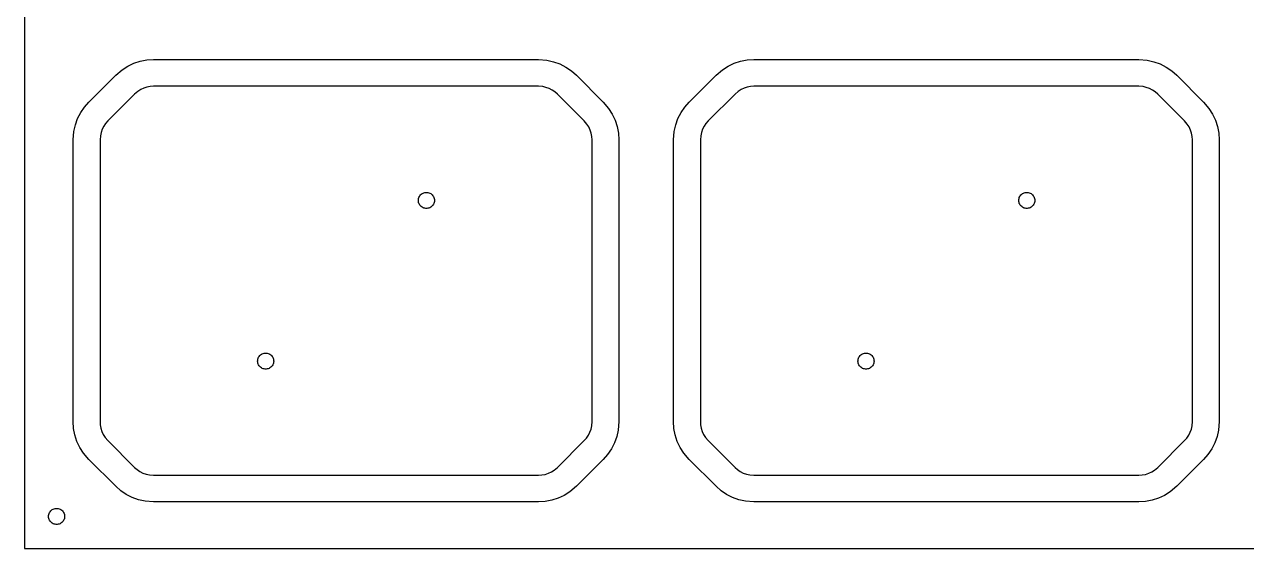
# Model space of a CAD drawing. Header units: metres. Extents: x -60 to 508, y -50 to 234.
# Drawn here: x -60 to 168, y -50 to 47.9 of the extents above; entities that cross this region are included whole.
import ezdxf

# ---------------------------------------------------------------- set-up
doc = ezdxf.new("R2010")
doc.units = ezdxf.units.M

msp = doc.modelspace()

# ---------------------------------------------------------------- linework, layer by layer
for p, q in [((-60, 234), (-60, -50)), ((-38.3883, 40.9876), (-37.1547, 41.2229)), ((-37.1547, 41.2229), (-35.9014, 41.3018)), ((-35.9014, 41.3018), (35.9014, 41.3018)), ((35.9014, 41.3018), (37.4657, 41.1786)), ((37.4657, 41.1786), (38.6913, 40.9047)), ((73.6117, 40.9876), (74.8453, 41.2229)), ((74.8453, 41.2229), (76.0986, 41.3018)), ((76.0986, 41.3018), (147.901, 41.3018)), ((147.901, 41.3018), (149.466, 41.1786)), ((149.466, 41.1786), (150.691, 40.9047)), ((-42.9724, 38.3728), (-41.7792, 39.3919)), ((-41.7792, 39.3919), (-40.7189, 40.0648)), ((-40.7189, 40.0648), (-39.5826, 40.5995)), ((-39.5826, 40.5995), (-38.3883, 40.9876)), ((38.6913, 40.9047), (39.8728, 40.4793)), ((39.8728, 40.4793), (40.9918, 39.9092)), ((40.9918, 39.9092), (42.0304, 39.2033)), ((42.0304, 39.2033), (42.9724, 38.3728)), ((69.0276, 38.3728), (70.2208, 39.3919)), ((70.2208, 39.3919), (71.2811, 40.0648)), ((71.2811, 40.0648), (72.4174, 40.5995)), ((72.4174, 40.5995), (73.6117, 40.9876)), ((150.691, 40.9047), (151.873, 40.4793)), ((151.873, 40.4793), (152.992, 39.9092)), ((152.992, 39.9092), (154.03, 39.2033)), ((154.03, 39.2033), (154.972, 38.3728)), ((-47.9724, 33.3728), (-42.9724, 38.3728)), ((42.9724, 38.3728), (47.9724, 33.3728)), ((64.0276, 33.3728), (69.0276, 38.3728)), ((154.972, 38.3728), (159.972, 33.3728)), ((-39.4369, 34.8373), (-44.4369, 29.8373)), ((-38.8403, 35.3468), (-39.4369, 34.8373)), ((-38.3101, 35.6833), (-38.8403, 35.3468)), ((-37.742, 35.9506), (-38.3101, 35.6833)), ((-37.1448, 36.1447), (-37.742, 35.9506)), ((-36.528, 36.2623), (-37.1448, 36.1447)), ((-35.9014, 36.3018), (-36.528, 36.2623)), ((35.9014, 36.3018), (-35.9014, 36.3018)), ((36.6835, 36.2402), (35.9014, 36.3018)), ((37.2963, 36.1032), (36.6835, 36.2402)), ((37.8871, 35.8905), (37.2963, 36.1032)), ((38.4466, 35.6055), (37.8871, 35.8905)), ((38.9659, 35.2525), (38.4466, 35.6055)), ((39.4369, 34.8373), (38.9659, 35.2525)), ((44.4369, 29.8373), (39.4369, 34.8373)), ((72.5631, 34.8373), (67.5631, 29.8373)), ((73.1597, 35.3468), (72.5631, 34.8373)), ((73.6899, 35.6833), (73.1597, 35.3468)), ((74.258, 35.9506), (73.6899, 35.6833)), ((74.8552, 36.1447), (74.258, 35.9506)), ((75.472, 36.2623), (74.8552, 36.1447)), ((76.0986, 36.3018), (75.472, 36.2623)), ((147.901, 36.3018), (76.0986, 36.3018)), ((148.684, 36.2402), (147.901, 36.3018)), ((149.296, 36.1032), (148.684, 36.2402)), ((149.887, 35.8905), (149.296, 36.1032)), ((150.447, 35.6055), (149.887, 35.8905)), ((150.966, 35.2525), (150.447, 35.6055)), ((151.437, 34.8373), (150.966, 35.2525)), ((156.437, 29.8373), (151.437, 34.8373)), ((-49.5088, 31.3922), (-48.8029, 32.4308)), ((-48.8029, 32.4308), (-47.9724, 33.3728)), ((47.9724, 33.3728), (48.9915, 32.1796)), ((48.9915, 32.1796), (49.6644, 31.1193)), ((62.4912, 31.3922), (63.1971, 32.4308)), ((63.1971, 32.4308), (64.0276, 33.3728)), ((159.972, 33.3728), (160.992, 32.1796)), ((160.992, 32.1796), (161.664, 31.1193)), ((-50.5043, 29.0917), (-50.0789, 30.2732)), ((-50.0789, 30.2732), (-49.5088, 31.3922)), ((-44.4369, 29.8373), (-44.8521, 29.3663)), ((44.9465, 29.2407), (44.4369, 29.8373)), ((49.6644, 31.1193), (50.1991, 29.983)), ((50.1991, 29.983), (50.5872, 28.7887)), ((61.4957, 29.0917), (61.9211, 30.2732)), ((61.9211, 30.2732), (62.4912, 31.3922)), ((67.5631, 29.8373), (67.1479, 29.3663)), ((156.946, 29.2407), (156.437, 29.8373)), ((161.664, 31.1193), (162.199, 29.983)), ((162.199, 29.983), (162.587, 28.7887)), ((-50.9014, 26.3018), (-50.7782, 27.8661)), ((-50.7782, 27.8661), (-50.5043, 29.0917)), ((-45.7028, 27.6967), (-45.8398, 27.0839)), ((-45.4901, 28.2875), (-45.7028, 27.6967)), ((-45.2051, 28.847), (-45.4901, 28.2875)), ((-44.8521, 29.3663), (-45.2051, 28.847)), ((45.2829, 28.7105), (44.9465, 29.2407)), ((45.5502, 28.1424), (45.2829, 28.7105)), ((45.7443, 27.5452), (45.5502, 28.1424)), ((45.8619, 26.9284), (45.7443, 27.5452)), ((50.5872, 28.7887), (50.8225, 27.5551)), ((50.8225, 27.5551), (50.9014, 26.3018)), ((61.0986, 26.3018), (61.2218, 27.8661)), ((61.2218, 27.8661), (61.4957, 29.0917)), ((66.2972, 27.6967), (66.1602, 27.0839)), ((66.5099, 28.2875), (66.2972, 27.6967)), ((66.7949, 28.847), (66.5099, 28.2875)), ((67.1479, 29.3663), (66.7949, 28.847)), ((157.283, 28.7105), (156.946, 29.2407)), ((157.55, 28.1424), (157.283, 28.7105)), ((157.744, 27.5452), (157.55, 28.1424)), ((157.862, 26.9284), (157.744, 27.5452)), ((162.587, 28.7887), (162.823, 27.5551)), ((162.823, 27.5551), (162.901, 26.3018)), ((-50.9014, -26.3018), (-50.9014, 26.3018)), ((-45.8398, 27.0839), (-45.9014, 26.3018)), ((-45.9014, 26.3018), (-45.9014, -26.3018)), ((45.9014, 26.3018), (45.8619, 26.9284)), ((45.9014, -26.3018), (45.9014, 26.3018)), ((50.9014, 26.3018), (50.9014, -26.3018)), ((61.0986, -26.3018), (61.0986, 26.3018)), ((66.1602, 27.0839), (66.0986, 26.3018)), ((66.0986, 26.3018), (66.0986, -26.3018)), ((157.901, 26.3018), (157.862, 26.9284)), ((157.901, -26.3018), (157.901, 26.3018)), ((162.901, 26.3018), (162.901, -26.3018)), ((13.7865, 15.8817), (13.9065, 16.0268)), ((13.9065, 16.0268), (14.0439, 16.1558)), ((14.0439, 16.1558), (14.1963, 16.2665)), ((14.1963, 16.2665), (14.3613, 16.3572)), ((14.3613, 16.3572), (14.5365, 16.4266)), ((14.5365, 16.4266), (14.7189, 16.4734)), ((14.7189, 16.4734), (14.9058, 16.497)), ((14.9058, 16.497), (15.0942, 16.497)), ((15.0942, 16.497), (15.2811, 16.4734)), ((15.2811, 16.4734), (15.4635, 16.4266)), ((15.4635, 16.4266), (15.6387, 16.3572)), ((15.6387, 16.3572), (15.8037, 16.2665)), ((15.8037, 16.2665), (15.9561, 16.1558)), ((15.9561, 16.1558), (16.0934, 16.0268)), ((16.0934, 16.0268), (16.2135, 15.8817)), ((125.786, 15.8817), (125.907, 16.0268)), ((125.907, 16.0268), (126.044, 16.1558)), ((126.044, 16.1558), (126.196, 16.2665)), ((126.196, 16.2665), (126.361, 16.3572)), ((126.361, 16.3572), (126.536, 16.4266)), ((126.536, 16.4266), (126.719, 16.4734)), ((126.719, 16.4734), (126.906, 16.497)), ((126.906, 16.497), (127.094, 16.497)), ((127.094, 16.497), (127.281, 16.4734)), ((127.281, 16.4734), (127.464, 16.4266)), ((127.464, 16.4266), (127.639, 16.3572)), ((127.639, 16.3572), (127.804, 16.2665)), ((127.804, 16.2665), (127.956, 16.1558)), ((127.956, 16.1558), (128.093, 16.0268)), ((128.093, 16.0268), (128.214, 15.8817)), ((13.5, 15), (13.5118, 15.188)), ((13.5118, 14.812), (13.5, 15)), ((13.5118, 15.188), (13.5471, 15.373)), ((13.5471, 14.627), (13.5118, 14.812)), ((13.5471, 15.373), (13.6053, 15.5522)), ((13.6053, 14.4478), (13.5471, 14.627)), ((13.6053, 15.5522), (13.6855, 15.7226)), ((13.6855, 14.2774), (13.6053, 14.4478)), ((13.6855, 15.7226), (13.7865, 15.8817)), ((13.7865, 14.1183), (13.6855, 14.2774)), ((13.9065, 13.9732), (13.7865, 14.1183)), ((14.0439, 13.8442), (13.9065, 13.9732)), ((14.1963, 13.7335), (14.0439, 13.8442)), ((14.3613, 13.6427), (14.1963, 13.7335)), ((15.8037, 13.7335), (15.6387, 13.6427)), ((15.9561, 13.8442), (15.8037, 13.7335)), ((16.0934, 13.9732), (15.9561, 13.8442)), ((16.2135, 14.1183), (16.0934, 13.9732)), ((16.2135, 15.8817), (16.3145, 15.7226)), ((16.3145, 14.2774), (16.2135, 14.1183)), ((16.3145, 15.7226), (16.3947, 15.5522)), ((16.3947, 14.4478), (16.3145, 14.2774)), ((16.3947, 15.5522), (16.4529, 15.373)), ((16.4529, 14.627), (16.3947, 14.4478)), ((16.4529, 15.373), (16.4882, 15.188)), ((16.4882, 14.812), (16.4529, 14.627)), ((16.4882, 15.188), (16.5, 15)), ((16.5, 15), (16.4882, 14.812)), ((125.5, 15), (125.512, 15.188)), ((125.512, 14.812), (125.5, 15)), ((125.512, 15.188), (125.547, 15.373)), ((125.547, 14.627), (125.512, 14.812)), ((125.547, 15.373), (125.605, 15.5522)), ((125.605, 14.4478), (125.547, 14.627)), ((125.605, 15.5522), (125.686, 15.7226)), ((125.686, 14.2774), (125.605, 14.4478)), ((125.686, 15.7226), (125.786, 15.8817)), ((125.786, 14.1183), (125.686, 14.2774)), ((125.907, 13.9732), (125.786, 14.1183)), ((126.044, 13.8442), (125.907, 13.9732)), ((126.196, 13.7335), (126.044, 13.8442)), ((126.361, 13.6427), (126.196, 13.7335)), ((127.804, 13.7335), (127.639, 13.6427)), ((127.956, 13.8442), (127.804, 13.7335)), ((128.093, 13.9732), (127.956, 13.8442)), ((128.214, 14.1183), (128.093, 13.9732)), ((128.214, 15.8817), (128.314, 15.7226)), ((128.314, 14.2774), (128.214, 14.1183)), ((128.314, 15.7226), (128.395, 15.5522)), ((128.395, 14.4478), (128.314, 14.2774)), ((128.395, 15.5522), (128.453, 15.373)), ((128.453, 14.627), (128.395, 14.4478)), ((128.453, 15.373), (128.488, 15.188)), ((128.488, 14.812), (128.453, 14.627)), ((128.488, 15.188), (128.5, 15)), ((128.5, 15), (128.488, 14.812)), ((14.5365, 13.5734), (14.3613, 13.6427)), ((14.7189, 13.5266), (14.5365, 13.5734)), ((14.9058, 13.5029), (14.7189, 13.5266)), ((15.0942, 13.5029), (14.9058, 13.5029)), ((15.2811, 13.5266), (15.0942, 13.5029)), ((15.4635, 13.5734), (15.2811, 13.5266)), ((15.6387, 13.6427), (15.4635, 13.5734)), ((126.536, 13.5734), (126.361, 13.6427)), ((126.719, 13.5266), (126.536, 13.5734)), ((126.906, 13.5029), (126.719, 13.5266)), ((127.094, 13.5029), (126.906, 13.5029)), ((127.281, 13.5266), (127.094, 13.5029)), ((127.464, 13.5734), (127.281, 13.5266)), ((127.639, 13.6427), (127.464, 13.5734)), ((-15.8037, -13.7335), (-15.6387, -13.6427)), ((-15.6387, -13.6427), (-15.4635, -13.5734)), ((-15.4635, -13.5734), (-15.2811, -13.5266)), ((-15.2811, -13.5266), (-15.0942, -13.5029)), ((-15.0942, -13.5029), (-14.9058, -13.5029)), ((-14.9058, -13.5029), (-14.7189, -13.5266)), ((-14.7189, -13.5266), (-14.5365, -13.5734)), ((-14.5365, -13.5734), (-14.3613, -13.6427)), ((-14.3613, -13.6427), (-14.1963, -13.7335)), ((96.1963, -13.7335), (96.3613, -13.6427)), ((96.3613, -13.6427), (96.5365, -13.5734)), ((96.5365, -13.5734), (96.7189, -13.5266)), ((96.7189, -13.5266), (96.9058, -13.5029)), ((96.9058, -13.5029), (97.0942, -13.5029)), ((97.0942, -13.5029), (97.2811, -13.5266)), ((97.2811, -13.5266), (97.4635, -13.5734)), ((97.4635, -13.5734), (97.6387, -13.6427)), ((97.6387, -13.6427), (97.8037, -13.7335)), ((-16.5, -15), (-16.4882, -14.812)), ((-16.4882, -15.188), (-16.5, -15)), ((-16.4882, -14.812), (-16.4529, -14.627)), ((-16.4529, -15.373), (-16.4882, -15.188)), ((-16.4529, -14.627), (-16.3947, -14.4478)), ((-16.3947, -15.5522), (-16.4529, -15.373)), ((-16.3947, -14.4478), (-16.3145, -14.2774)), ((-16.3145, -15.7226), (-16.3947, -15.5522)), ((-16.3145, -14.2774), (-16.2135, -14.1183)), ((-16.2135, -15.8817), (-16.3145, -15.7226)), ((-16.2135, -14.1183), (-16.0934, -13.9732)), ((-16.0934, -16.0268), (-16.2135, -15.8817)), ((-16.0934, -13.9732), (-15.9561, -13.8442)), ((-15.9561, -13.8442), (-15.8037, -13.7335)), ((-14.1963, -13.7335), (-14.0439, -13.8442)), ((-14.0439, -13.8442), (-13.9065, -13.9732)), ((-13.9065, -13.9732), (-13.7865, -14.1183)), ((-13.7865, -15.8817), (-13.9065, -16.0268)), ((-13.7865, -14.1183), (-13.6855, -14.2774)), ((-13.6855, -15.7226), (-13.7865, -15.8817)), ((-13.6855, -14.2774), (-13.6053, -14.4478)), ((-13.6053, -15.5522), (-13.6855, -15.7226)), ((-13.6053, -14.4478), (-13.5471, -14.627)), ((-13.5471, -15.373), (-13.6053, -15.5522)), ((-13.5471, -14.627), (-13.5118, -14.812)), ((-13.5118, -15.188), (-13.5471, -15.373)), ((-13.5118, -14.812), (-13.5, -15)), ((-13.5, -15), (-13.5118, -15.188)), ((95.5, -15), (95.5118, -14.812)), ((95.5118, -15.188), (95.5, -15)), ((95.5118, -14.812), (95.5471, -14.627)), ((95.5471, -15.373), (95.5118, -15.188)), ((95.5471, -14.627), (95.6053, -14.4478)), ((95.6053, -15.5522), (95.5471, -15.373)), ((95.6053, -14.4478), (95.6855, -14.2774)), ((95.6855, -15.7226), (95.6053, -15.5522)), ((95.6855, -14.2774), (95.7865, -14.1183)), ((95.7865, -15.8817), (95.6855, -15.7226)), ((95.7865, -14.1183), (95.9066, -13.9732)), ((95.9066, -16.0268), (95.7865, -15.8817)), ((95.9066, -13.9732), (96.0439, -13.8442)), ((96.0439, -13.8442), (96.1963, -13.7335)), ((97.8037, -13.7335), (97.9561, -13.8442)), ((97.9561, -13.8442), (98.0935, -13.9732)), ((98.0935, -13.9732), (98.2135, -14.1183)), ((98.2135, -15.8817), (98.0935, -16.0268)), ((98.2135, -14.1183), (98.3145, -14.2774)), ((98.3145, -15.7226), (98.2135, -15.8817)), ((98.3145, -14.2774), (98.3947, -14.4478)), ((98.3947, -15.5522), (98.3145, -15.7226)), ((98.3947, -14.4478), (98.4529, -14.627)), ((98.4529, -15.373), (98.3947, -15.5522)), ((98.4529, -14.627), (98.4882, -14.812)), ((98.4882, -15.188), (98.4529, -15.373)), ((98.4882, -14.812), (98.5, -15)), ((98.5, -15), (98.4882, -15.188)), ((-15.9561, -16.1558), (-16.0934, -16.0268)), ((-15.8037, -16.2665), (-15.9561, -16.1558)), ((-15.6387, -16.3572), (-15.8037, -16.2665)), ((-15.4635, -16.4266), (-15.6387, -16.3572)), ((-15.2811, -16.4734), (-15.4635, -16.4266)), ((-15.0942, -16.497), (-15.2811, -16.4734)), ((-14.9058, -16.497), (-15.0942, -16.497)), ((-14.7189, -16.4734), (-14.9058, -16.497)), ((-14.5365, -16.4266), (-14.7189, -16.4734)), ((-14.3613, -16.3572), (-14.5365, -16.4266)), ((-14.1963, -16.2665), (-14.3613, -16.3572)), ((-14.0439, -16.1558), (-14.1963, -16.2665)), ((-13.9065, -16.0268), (-14.0439, -16.1558)), ((96.0439, -16.1558), (95.9066, -16.0268)), ((96.1963, -16.2665), (96.0439, -16.1558)), ((96.3613, -16.3572), (96.1963, -16.2665)), ((96.5365, -16.4266), (96.3613, -16.3572)), ((96.7189, -16.4734), (96.5365, -16.4266)), ((96.9058, -16.497), (96.7189, -16.4734)), ((97.0942, -16.497), (96.9058, -16.497)), ((97.2811, -16.4734), (97.0942, -16.497)), ((97.4635, -16.4266), (97.2811, -16.4734)), ((97.6387, -16.3572), (97.4635, -16.4266)), ((97.8037, -16.2665), (97.6387, -16.3572)), ((97.9561, -16.1558), (97.8037, -16.2665)), ((98.0935, -16.0268), (97.9561, -16.1558)), ((-50.8225, -27.5551), (-50.9014, -26.3018)), ((-45.9014, -26.3018), (-45.8619, -26.9284)), ((-45.8619, -26.9284), (-45.7443, -27.5452)), ((45.7028, -27.6967), (45.8398, -27.0839)), ((45.8398, -27.0839), (45.9014, -26.3018)), ((50.9014, -26.3018), (50.7782, -27.8661)), ((61.1775, -27.5551), (61.0986, -26.3018)), ((66.0986, -26.3018), (66.1381, -26.9284)), ((66.1381, -26.9284), (66.2557, -27.5452)), ((157.703, -27.6967), (157.84, -27.0839)), ((157.84, -27.0839), (157.901, -26.3018)), ((162.901, -26.3018), (162.778, -27.8661)), ((-50.5872, -28.7887), (-50.8225, -27.5551)), ((-50.1991, -29.983), (-50.5872, -28.7887)), ((-45.7443, -27.5452), (-45.5502, -28.1424)), ((-45.5502, -28.1424), (-45.2829, -28.7105)), ((-45.2829, -28.7105), (-44.9465, -29.2407)), ((-44.9465, -29.2407), (-44.4369, -29.8373)), ((44.4369, -29.8373), (44.8521, -29.3663)), ((44.8521, -29.3663), (45.2051, -28.847)), ((45.2051, -28.847), (45.4901, -28.2875)), ((45.4901, -28.2875), (45.7028, -27.6967)), ((50.5043, -29.0917), (50.0789, -30.2732)), ((50.7782, -27.8661), (50.5043, -29.0917)), ((61.4128, -28.7887), (61.1775, -27.5551)), ((61.8009, -29.983), (61.4128, -28.7887)), ((66.2557, -27.5452), (66.4498, -28.1424)), ((66.4498, -28.1424), (66.7171, -28.7105)), ((66.7171, -28.7105), (67.0535, -29.2407)), ((67.0535, -29.2407), (67.5631, -29.8373)), ((156.437, -29.8373), (156.852, -29.3663)), ((156.852, -29.3663), (157.205, -28.847)), ((157.205, -28.847), (157.49, -28.2875)), ((157.49, -28.2875), (157.703, -27.6967)), ((162.504, -29.0917), (162.079, -30.2732)), ((162.778, -27.8661), (162.504, -29.0917)), ((-49.6644, -31.1193), (-50.1991, -29.983)), ((-48.9915, -32.1796), (-49.6644, -31.1193)), ((-44.4369, -29.8373), (-39.4369, -34.8373)), ((39.4369, -34.8373), (44.4369, -29.8373)), ((49.5088, -31.3922), (48.8029, -32.4308)), ((50.0789, -30.2732), (49.5088, -31.3922)), ((62.3356, -31.1193), (61.8009, -29.983)), ((63.0085, -32.1796), (62.3356, -31.1193)), ((67.5631, -29.8373), (72.5631, -34.8373)), ((151.437, -34.8373), (156.437, -29.8373)), ((161.509, -31.3922), (160.803, -32.4308)), ((162.079, -30.2732), (161.509, -31.3922)), ((-47.9724, -33.3728), (-48.9915, -32.1796)), ((-42.9724, -38.3728), (-47.9724, -33.3728)), ((47.9724, -33.3728), (42.9724, -38.3728)), ((48.8029, -32.4308), (47.9724, -33.3728)), ((64.0276, -33.3728), (63.0085, -32.1796)), ((69.0276, -38.3728), (64.0276, -33.3728)), ((159.972, -33.3728), (154.972, -38.3728)), ((160.803, -32.4308), (159.972, -33.3728)), ((-39.4369, -34.8373), (-38.9659, -35.2525)), ((-38.9659, -35.2525), (-38.4466, -35.6055)), ((-38.4466, -35.6055), (-37.8871, -35.8905)), ((-37.8871, -35.8905), (-37.2963, -36.1032)), ((-37.2963, -36.1032), (-36.6835, -36.2402)), ((-36.6835, -36.2402), (-35.9014, -36.3018)), ((-35.9014, -36.3018), (35.9014, -36.3018)), ((35.9014, -36.3018), (36.528, -36.2623)), ((36.528, -36.2623), (37.1448, -36.1447)), ((37.1448, -36.1447), (37.742, -35.9506)), ((37.742, -35.9506), (38.3101, -35.6833)), ((38.3101, -35.6833), (38.8403, -35.3468)), ((38.8403, -35.3468), (39.4369, -34.8373)), ((72.5631, -34.8373), (73.0341, -35.2525)), ((73.0341, -35.2525), (73.5534, -35.6055)), ((73.5534, -35.6055), (74.1129, -35.8905)), ((74.1129, -35.8905), (74.7037, -36.1032)), ((74.7037, -36.1032), (75.3165, -36.2402)), ((75.3165, -36.2402), (76.0986, -36.3018)), ((76.0986, -36.3018), (147.901, -36.3018)), ((147.901, -36.3018), (148.528, -36.2623)), ((148.528, -36.2623), (149.145, -36.1447)), ((149.145, -36.1447), (149.742, -35.9506)), ((149.742, -35.9506), (150.31, -35.6833)), ((150.31, -35.6833), (150.84, -35.3468)), ((150.84, -35.3468), (151.437, -34.8373)), ((-42.0304, -39.2033), (-42.9724, -38.3728)), ((42.9724, -38.3728), (41.7792, -39.3919)), ((69.9696, -39.2033), (69.0276, -38.3728)), ((154.972, -38.3728), (153.779, -39.3919)), ((-40.9918, -39.9092), (-42.0304, -39.2033)), ((-39.8728, -40.4793), (-40.9918, -39.9092)), ((-38.6913, -40.9047), (-39.8728, -40.4793)), ((-37.4657, -41.1786), (-38.6913, -40.9047)), ((38.3883, -40.9876), (37.1547, -41.2229)), ((39.5826, -40.5995), (38.3883, -40.9876)), ((40.7189, -40.0648), (39.5826, -40.5995)), ((41.7792, -39.3919), (40.7189, -40.0648)), ((71.0082, -39.9092), (69.9696, -39.2033)), ((72.1272, -40.4793), (71.0082, -39.9092)), ((73.3087, -40.9047), (72.1272, -40.4793)), ((74.5343, -41.1786), (73.3087, -40.9047)), ((150.388, -40.9876), (149.155, -41.2229)), ((151.583, -40.5995), (150.388, -40.9876)), ((152.719, -40.0648), (151.583, -40.5995)), ((153.779, -39.3919), (152.719, -40.0648)), ((-55.3947, -43.4478), (-55.3145, -43.2774)), ((-55.3145, -43.2774), (-55.2135, -43.1183)), ((-55.2135, -43.1183), (-55.0934, -42.9732)), ((-55.0934, -42.9732), (-54.9561, -42.8442)), ((-54.9561, -42.8442), (-54.8037, -42.7335)), ((-54.8037, -42.7335), (-54.6387, -42.6427)), ((-54.6387, -42.6427), (-54.4635, -42.5734)), ((-54.4635, -42.5734), (-54.2811, -42.5266)), ((-54.2811, -42.5266), (-54.0942, -42.5029)), ((-54.0942, -42.5029), (-53.9058, -42.5029)), ((-53.9058, -42.5029), (-53.7189, -42.5266)), ((-53.7189, -42.5266), (-53.5365, -42.5734)), ((-53.5365, -42.5734), (-53.3613, -42.6427)), ((-53.3613, -42.6427), (-53.1963, -42.7335)), ((-53.1963, -42.7335), (-53.0439, -42.8442)), ((-53.0439, -42.8442), (-52.9065, -42.9732)), ((-52.9065, -42.9732), (-52.7865, -43.1183)), ((-52.7865, -43.1183), (-52.6855, -43.2774)), ((-52.6855, -43.2774), (-52.6053, -43.4478)), ((-35.9014, -41.3018), (-37.4657, -41.1786)), ((35.9014, -41.3018), (-35.9014, -41.3018)), ((37.1547, -41.2229), (35.9014, -41.3018)), ((76.0986, -41.3018), (74.5343, -41.1786)), ((147.901, -41.3018), (76.0986, -41.3018)), ((149.155, -41.2229), (147.901, -41.3018)), ((-55.5, -44), (-55.4882, -43.812)), ((-55.4882, -44.188), (-55.5, -44)), ((-55.4882, -43.812), (-55.4529, -43.627)), ((-55.4529, -44.373), (-55.4882, -44.188)), ((-55.4529, -43.627), (-55.3947, -43.4478)), ((-55.3947, -44.5522), (-55.4529, -44.373)), ((-55.3145, -44.7226), (-55.3947, -44.5522)), ((-55.2135, -44.8817), (-55.3145, -44.7226)), ((-55.0934, -45.0268), (-55.2135, -44.8817)), ((-54.9561, -45.1558), (-55.0934, -45.0268)), ((-54.8037, -45.2665), (-54.9561, -45.1558)), ((-54.6387, -45.3572), (-54.8037, -45.2665)), ((-54.4635, -45.4266), (-54.6387, -45.3572)), ((-54.2811, -45.4734), (-54.4635, -45.4266)), ((-54.0942, -45.497), (-54.2811, -45.4734)), ((-53.9058, -45.497), (-54.0942, -45.497)), ((-53.7189, -45.4734), (-53.9058, -45.497)), ((-53.5365, -45.4266), (-53.7189, -45.4734)), ((-53.3613, -45.3572), (-53.5365, -45.4266)), ((-53.1963, -45.2665), (-53.3613, -45.3572)), ((-53.0439, -45.1558), (-53.1963, -45.2665)), ((-52.9065, -45.0268), (-53.0439, -45.1558)), ((-52.7865, -44.8817), (-52.9065, -45.0268)), ((-52.6855, -44.7226), (-52.7865, -44.8817)), ((-52.6053, -44.5522), (-52.6855, -44.7226)), ((-52.6053, -43.4478), (-52.5471, -43.627)), ((-52.5471, -44.373), (-52.6053, -44.5522)), ((-52.5471, -43.627), (-52.5118, -43.812)), ((-52.5118, -44.188), (-52.5471, -44.373)), ((-52.5118, -43.812), (-52.5, -44)), ((-52.5, -44), (-52.5118, -44.188)), ((-60, -50), (508, -50))]:
    msp.add_line(p, q)

doc.saveas('drawing.dxf')
